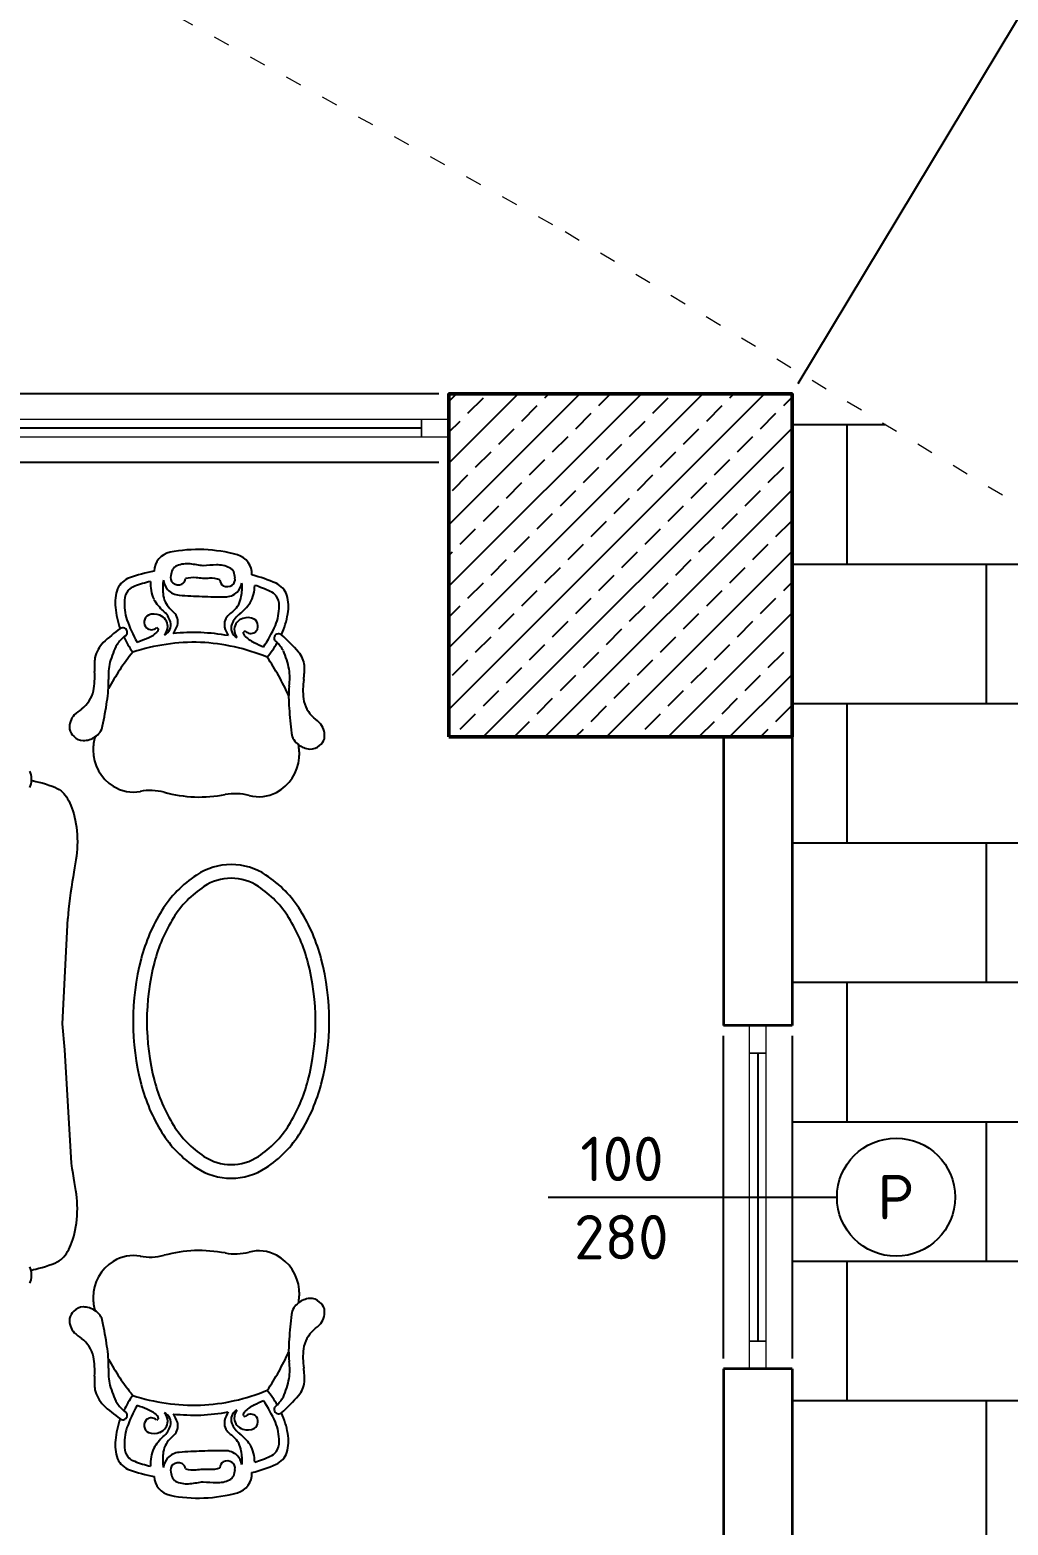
# Model space of a CAD drawing. Header units: millimetres. Extents: x 1443065 to 1517367, y 3763150 to 3779068.
# Drawn here: x 1478571.9 to 1478857, y 3770085.8 to 3770521.6 of the extents above; entities that cross this region are included whole.
import ezdxf
from ezdxf.enums import TextEntityAlignment as Align

# ---------------------------------------------------------------- set-up
doc = ezdxf.new("R2010")
doc.units = ezdxf.units.MM
doc.linetypes.add('ACAD_ISO03W100', pattern=[30, 12, -18])
for name, color, linetype in [('1 tefriş 2', 8, 'Continuous'), ('1 tefriş ince', 243, 'Continuous'), ('m-DOG_gor', 8, 'Continuous'), ('m-TAR_duvar', 8, 'Continuous'), ('m-TAR_yesil', 54, 'Continuous'), ('m-TFR_vitrifiye', 1, 'Continuous'), ('m-YAZ_poz', 7, 'Continuous')]:
    doc.layers.add(name, color=color, linetype=linetype)
for name, color, linetype, lineweight in [('DUVAR', 2, 'Continuous', 35), ('MERDIVEN', 4, 'Continuous', 20), ('TASIYICI', 170, 'Continuous', 50)]:
    doc.layers.add(name, color=color, linetype=linetype, lineweight=lineweight)
doc.styles.add('mono', font='isocpeur.ttf')
doc.styles.get("Standard").update_dxf_attribs({"font": 'arial.ttf'})

# ---------------------------------------------------------------- blocks, each defined once
blk = doc.blocks.new('m-penpoz')
blk.add_line((0, -1.6252), (0, 0))
blk.add_circle((0, 0.332), 0.332)
blk.add_attdef('POZNO', text='', height=0.18).set_placement((0, 0.332), align=Align.MIDDLE)
blk.add_attdef('HEIGHT', text='', height=0.18, rotation=90).set_placement((0.0692, -1.6252), align=Align.TOP_LEFT)
blk.add_attdef('WIDTH', text='', height=0.18, rotation=90).set_placement((0, -1.6252), align=Align.BOTTOM_LEFT)
blk = doc.blocks.new('ERGEG')
blk.add_line((16.31, 0), (-16.31, 0))
for centre, radius, start, end in [((0.37, 15.89), 28.26, 90.7465, 121.0099), ((0.37, 15.89), 28.26, 90.7465, 121.0099), ((0.52, 13.71), 32.77, 90.9044, 114.6386), ((-0.52, 13.71), 32.77, 65.3614, 89.0956), ((-0.37, 15.89), 28.26, 58.9901, 89.2535), ((-0.37, 15.89), 28.26, 58.9901, 89.2535), ((-11.08, 37.64), 6.21, 109.4118, 212.2815), ((11.08, 37.64), 6.21, 327.7185, 70.5882), ((9.37, 14.74), 30.87, 143.3506, 191.6561), ((18.66, 14.89), 37.01, 152.8623, 189.9408), ((18.66, 14.89), 37.01, 152.8623, 189.9408), ((-9.79, 38.64), 7.84, 213.404, 224.3261), ((-14.95, 32.38), 0.902, 317.8693, 119.4738), ((-14.95, 32.38), 0.902, 317.8693, 119.4738), ((-4.62, 40.06), 12.74, 220.6316, 237.3333), ((-4.62, 40.06), 12.74, 220.6316, 237.3333), ((4.62, 40.06), 12.74, 302.6667, 319.3684), ((4.62, 40.06), 12.74, 302.6667, 319.3684), ((14.95, 32.38), 0.902, 60.5262, 222.1307), ((14.95, 32.38), 0.902, 60.5262, 222.1307), ((-18.66, 14.89), 37.01, 350.0592, 27.1377), ((-18.66, 14.89), 37.01, 350.0592, 27.1377), ((9.79, 38.64), 7.84, 315.6739, 326.596), ((-9.37, 14.74), 30.87, 348.3439, 36.6494), ((31.96, 6.8), 50.39, 152.3519, 174.618), ((31.96, 6.8), 50.39, 152.3519, 174.618), ((-5.35, 49.82), 21.39, 253.2937, 290.8184), ((-5.35, 49.82), 21.39, 253.2937, 290.8184), ((5.35, 49.82), 21.39, 249.1816, 286.7063), ((5.35, 49.82), 21.39, 249.1816, 286.7063), ((-31.96, 6.8), 50.39, 5.382, 27.6481), ((-31.96, 6.8), 50.39, 5.382, 27.6481), ((-19.33, 9.17), 1.67, 203.7938, 303.1502), ((31.96, 6.8), 50.39, 178.8951, 183.9437), ((-19.33, 9.17), 1.67, 303.1502, 336.2062), ((-19.33, 9.17), 1.67, 303.1502, 336.2062), ((19.33, 9.17), 1.67, 203.7938, 236.8498), ((19.33, 9.17), 1.67, 203.7938, 236.8498), ((-31.96, 6.8), 50.39, 356.0563, 1.1049), ((19.33, 9.17), 1.67, 236.8498, 336.2062), ((-13.08, 4.2), 5.3, 189.3833, 232.4935), ((13.08, 4.2), 5.3, 307.5065, 350.6167)]:
    blk.add_arc(centre, radius, start, end)
blk = doc.blocks.new('*U113')
at = {"layer": '1 tefriş ince'}
blk.add_blockref('ERGEG', (0, -23.24), dxfattribs=at)
blk = doc.blocks.new('*U114')
at = {"layer": '1 tefriş 2', "color": 0, "linetype": 'ByBlock', "lineweight": -2, "transparency": 16777216}
blk.add_blockref('*U113', (1505422.87, 3763452.01), dxfattribs=at)
for p, rotation in [((1505369.82, 3763398.58), 90.00000000000001), ((1505476.3, 3763398.96), 270), ((1505423.25, 3763345.53), 180)]:
    blk.add_blockref('*U113', p, dxfattribs=dict(at, rotation=rotation))

msp = doc.modelspace()

# ---------------------------------------------------------------- hatches: boundary and pattern name
at = {"layer": 'm-TAR_duvar'}
h = msp.add_hatch(dxfattribs=at)
h.set_pattern_fill('ANSI33', color=256, scale=2)
h.set_pattern_definition([(45, (-27511.644, -87954.948), (-8.98025612, 8.98025612), []), (45, (-27502.664, -87954.948), (-8.98025612, 8.98025612), [6.35, -3.175])])
h.paths.add_polyline_path([(1478694.05, 3770315.52), (1478794.05, 3770315.52), (1478794.05, 3770415.52), (1478694.05, 3770415.52)])
at = {"layer": 'm-TAR_yesil'}
h = msp.add_hatch(dxfattribs=at)
h.set_pattern_fill('AR-B816', color=256, scale=0.2, angle=180)
h.set_pattern_definition([(180, (-27511.64, -51582.264), (-5e-15, -40.64), []), (270, (-27511.64, -51582.264), (40.64, -40.64), [40.64, -40.64])])
edge = h.paths.add_edge_path()
edge.add_line((1478793.88, 3770415.23), (1478793.88, 3769450.09))
edge.add_line((1478793.88, 3769450.09), (1478793.88, 3769447.57))
edge.add_line((1478793.88, 3769447.57), (1480413.88, 3769447.57))
edge.add_line((1480413.88, 3769447.57), (1479252.96, 3770146.6))
edge.add_line((1479252.96, 3770146.6), (1478797.36, 3770421.02))
edge.add_line((1478797.36, 3770421.02), (1478793.88, 3770415.53))

# ---------------------------------------------------------------- linework, layer by layer
at = {"layer": '1 tefriş 2'}
for p, q in [((1478572.32, 3770302.9), (1478572.5, 3770302.85)), ((1478572.5, 3770302.85), (1478572.96, 3770302.74)), ((1478572.96, 3770302.74), (1478573.65, 3770302.57)), ((1478573.65, 3770302.57), (1478574.49, 3770302.36)), ((1478574.49, 3770302.36), (1478575.45, 3770302.1)), ((1478575.45, 3770302.1), (1478576.45, 3770301.81)), ((1478576.45, 3770301.81), (1478577.44, 3770301.5)), ((1478577.44, 3770301.5), (1478578.35, 3770301.18)), ((1478578.35, 3770301.18), (1478579.16, 3770300.86)), ((1478579.16, 3770300.86), (1478579.85, 3770300.53)), ((1478579.85, 3770300.53), (1478580.44, 3770300.19)), ((1478580.44, 3770300.19), (1478580.96, 3770299.83)), ((1478580.96, 3770299.83), (1478581.4, 3770299.44)), ((1478581.4, 3770299.44), (1478581.8, 3770299.02)), ((1478581.8, 3770299.02), (1478582.17, 3770298.56)), ((1478582.17, 3770298.56), (1478582.52, 3770298.06)), ((1478582.52, 3770298.06), (1478582.86, 3770297.5)), ((1478582.86, 3770297.5), (1478583.2, 3770296.89)), ((1478583.2, 3770296.89), (1478583.52, 3770296.23)), ((1478583.52, 3770296.23), (1478583.84, 3770295.52)), ((1478583.84, 3770295.52), (1478584.14, 3770294.76)), ((1478584.14, 3770294.76), (1478584.42, 3770293.95)), ((1478584.42, 3770293.95), (1478584.68, 3770293.09)), ((1478584.68, 3770293.09), (1478584.92, 3770292.18)), ((1478584.92, 3770292.18), (1478585.12, 3770291.22)), ((1478585.12, 3770291.22), (1478585.3, 3770290.22)), ((1478585.3, 3770290.22), (1478585.45, 3770289.19)), ((1478585.45, 3770289.19), (1478585.56, 3770288.14)), ((1478585.56, 3770288.14), (1478585.64, 3770287.07)), ((1478585.64, 3770287.07), (1478585.69, 3770286)), ((1478585.63, 3770282.84), (1478585.54, 3770281.81)), ((1478585.69, 3770283.88), (1478585.63, 3770282.84)), ((1478585.69, 3770286), (1478585.71, 3770284.93)), ((1478585.71, 3770284.93), (1478585.69, 3770283.88)), ((1478585.09, 3770278.56), (1478584.9, 3770277.37)), ((1478585.27, 3770279.68), (1478585.09, 3770278.56)), ((1478585.42, 3770280.76), (1478585.27, 3770279.68)), ((1478585.54, 3770281.81), (1478585.42, 3770280.76)), ((1478584.45, 3770274.73), (1478584.2, 3770273.26)), ((1478584.68, 3770276.1), (1478584.45, 3770274.73)), ((1478584.9, 3770277.37), (1478584.68, 3770276.1)), ((1478583.71, 3770270.11), (1478583.49, 3770268.49)), ((1478583.96, 3770271.71), (1478583.71, 3770270.11)), ((1478584.2, 3770273.26), (1478583.96, 3770271.71)), ((1478583.12, 3770265.38), (1478583, 3770263.94)), ((1478583.29, 3770266.91), (1478583.12, 3770265.38)), ((1478583.49, 3770268.49), (1478583.29, 3770266.91)), ((1478581.43, 3770231.9), (1478582.94, 3770262.64)), ((1478583, 3770263.94), (1478582.94, 3770262.64)), ((1478582.04, 3770224.34), (1478581.43, 3770231.9)), ((1478583.96, 3770191.3), (1478582.04, 3770224.34)), ((1478584.2, 3770189.74), (1478583.96, 3770191.3)), ((1478584.45, 3770188.27), (1478584.2, 3770189.74)), ((1478584.68, 3770186.9), (1478584.45, 3770188.27)), ((1478584.9, 3770185.63), (1478584.68, 3770186.9)), ((1478585.09, 3770184.44), (1478584.9, 3770185.63)), ((1478585.27, 3770183.32), (1478585.09, 3770184.44)), ((1478585.42, 3770182.24), (1478585.27, 3770183.32)), ((1478585.54, 3770181.2), (1478585.42, 3770182.24)), ((1478585.63, 3770180.16), (1478585.54, 3770181.2)), ((1478585.69, 3770179.13), (1478585.63, 3770180.16)), ((1478585.71, 3770178.07), (1478585.69, 3770179.13)), ((1478585.3, 3770172.78), (1478585.45, 3770173.81)), ((1478585.45, 3770173.81), (1478585.56, 3770174.86)), ((1478585.56, 3770174.86), (1478585.64, 3770175.93)), ((1478585.64, 3770175.93), (1478585.69, 3770177)), ((1478585.69, 3770177), (1478585.71, 3770178.07)), ((1478584.42, 3770169.05), (1478584.68, 3770169.91)), ((1478584.68, 3770169.91), (1478584.92, 3770170.82)), ((1478584.92, 3770170.82), (1478585.12, 3770171.78)), ((1478585.12, 3770171.78), (1478585.3, 3770172.78)), ((1478582.52, 3770164.95), (1478582.86, 3770165.5)), ((1478582.86, 3770165.5), (1478583.2, 3770166.11)), ((1478583.2, 3770166.11), (1478583.52, 3770166.77)), ((1478583.52, 3770166.77), (1478583.84, 3770167.48)), ((1478583.84, 3770167.48), (1478584.14, 3770168.24)), ((1478584.14, 3770168.24), (1478584.42, 3770169.05)), ((1478573.61, 3770160.42), (1478574.48, 3770160.64)), ((1478574.48, 3770160.64), (1478575.44, 3770160.9)), ((1478575.44, 3770160.9), (1478576.44, 3770161.19)), ((1478576.44, 3770161.19), (1478577.43, 3770161.5)), ((1478577.43, 3770161.5), (1478578.35, 3770161.82)), ((1478578.35, 3770161.82), (1478579.16, 3770162.14)), ((1478579.16, 3770162.14), (1478579.85, 3770162.47)), ((1478579.85, 3770162.47), (1478580.44, 3770162.81)), ((1478580.44, 3770162.81), (1478580.96, 3770163.17)), ((1478580.96, 3770163.17), (1478581.4, 3770163.56)), ((1478581.4, 3770163.56), (1478581.8, 3770163.98)), ((1478581.8, 3770163.98), (1478582.17, 3770164.44)), ((1478582.17, 3770164.44), (1478582.52, 3770164.95)), ((1478572.19, 3770160.08), (1478572.41, 3770160.13)), ((1478572.41, 3770160.13), (1478572.91, 3770160.25)), ((1478572.91, 3770160.25), (1478573.61, 3770160.42))]:
    msp.add_line(p, q, dxfattribs=at)
for centre, radius, start, end in [((1478620.99, 3770327.6), 42.55, 87.8325, 101.191), ((1478621.01, 3770327.6), 42.55, 74.4914, 87.8499), ((1478613.86, 3770363.66), 5.79, 101.191, 178.3744), ((1478617.78, 3770357.44), 8.55, 84.271, 110.8398), ((1478610.82, 3770300.02), 66.38, 79.9351, 83.2418), ((1478629.07, 3770299.34), 66.38, 92.4406, 95.7473), ((1478626.45, 3770357.11), 8.55, 64.8426, 91.4114), ((1478630.83, 3770363.02), 5.79, 357.308, 74.4914), ((1478603.01, 3770356.22), 6.09, 110.2996, 155.8005), ((1478616.91, 3770315.8), 48.82, 100.4265, 109.1398), ((1478625.59, 3770358.93), 14.97, 171.0838, 186.2957), ((1478616.37, 3770362.05), 5.63, 188.1834, 219.5541), ((1478614.93, 3770361.99), 2.07, 163.8364, 229.792), ((1478619.38, 3770361.61), 6.51, 155.5275, 171.5013), ((1478615.54, 3770363.21), 2.35, 109.8287, 152.419), ((1478615.09, 3770361.93), 2.2, 300.002, 353.4993), ((1478619.34, 3770354.61), 7.36, 82.2508, 106.308), ((1478609.01, 3770239.08), 123.35, 83.8231, 84.7324), ((1478626.29, 3770238.43), 123.35, 90.95, 91.8593), ((1478624.68, 3770354.41), 7.36, 69.3744, 93.4316), ((1478629.47, 3770361.38), 2.2, 182.1831, 235.6804), ((1478629.13, 3770362.7), 2.35, 23.2634, 65.8537), ((1478629.64, 3770361.44), 2.07, 305.8904, 11.846), ((1478625.18, 3770361.39), 6.51, 4.1811, 20.1549), ((1478624.19, 3770315.53), 48.82, 66.5426, 75.2559), ((1478608.66, 3770354.65), 11.92, 160.0647, 186.6857), ((1478604.41, 3770355.22), 4.92, 141.3963, 178.1589), ((1478603.88, 3770354.98), 4.68, 108.0552, 134.998), ((1478614.57, 3770327.9), 33.79, 102.8485, 111.0547), ((1478617.33, 3770360.04), 10.3, 175.499, 205.3064), ((1478617.39, 3770357.69), 6.69, 183.404, 224.9595), ((1478615.79, 3770361.98), 5.14, 222.9747, 265.8535), ((1478615.27, 3770362.73), 2.86, 234.1296, 288.8333), ((1478625.07, 3770473.24), 116.79, 265.2636, 268.5389), ((1478629.36, 3770362.2), 2.86, 246.8491, 301.5528), ((1478628.78, 3770361.49), 5.14, 269.8289, 312.7077), ((1478628.21, 3770361.61), 5.63, 316.1283, 347.499), ((1478618.78, 3770359.19), 14.97, 349.3867, 4.5986), ((1478627.11, 3770359.67), 10.3, 330.376, 0.1834), ((1478627.44, 3770327.42), 33.79, 64.6277, 72.8339), ((1478640.13, 3770353.62), 4.68, 40.6844, 67.6272), ((1478641.09, 3770354.78), 6.09, 19.8819, 65.3828), ((1478635.34, 3770353.64), 11.92, 348.9967, 15.6177), ((1478620.3, 3770355.21), 23.56, 184.7479, 200.1653), ((1478613.99, 3770354.15), 14.54, 175.1293, 198.1063), ((1478621.4, 3770363.69), 15.63, 211.0445, 227.1311), ((1478564.61, 3770302.16), 69.93, 45.2688, 46.5935), ((1478627.91, 3770473.13), 116.79, 267.1435, 270.4188), ((1478626.86, 3770357.33), 6.69, 310.7229, 352.2784), ((1478623.32, 3770363.62), 15.63, 308.5513, 324.6379), ((1478629.99, 3770353.54), 14.54, 337.5761, 0.5531), ((1478639.62, 3770353.9), 4.92, 357.5235, 34.2861), ((1478645.01, 3770366.15), 47.79, 200.2204, 208.7302), ((1478607.53, 3770348.96), 2.34, 117.9741, 225.451), ((1478608.04, 3770346.78), 4.55, 67.628, 110.7326), ((1478608.55, 3770347.71), 3.5, 359.7167, 69.5715), ((1478606.32, 3770347), 6.87, 17.419, 49.6681), ((1478609.87, 3770348.2), 3.13, 293.01, 15.8515), ((1478611.2, 3770349.05), 3.83, 344.5676, 46.7405), ((1478632.39, 3770348.25), 3.83, 128.9419, 191.1148), ((1478675.32, 3770297.99), 69.93, 129.0889, 130.4136), ((1478633.65, 3770347.31), 3.13, 159.8309, 242.6724), ((1478637.1, 3770345.84), 6.87, 126.0143, 158.2634), ((1478634.93, 3770346.72), 3.5, 106.1109, 175.9657), ((1478635.37, 3770345.75), 4.55, 64.9498, 108.0544), ((1478636.04, 3770347.89), 2.34, 310.2314, 57.7083), ((1478623.78, 3770355.08), 23.56, 335.5171, 350.9345), ((1478626.89, 3770307.31), 49.06, 125.8154, 133.2798), ((1478606.19, 3770336.42), 10.79, 128.3287, 145.7018), ((1478598.96, 3770346.06), 1.29, 294.574, 126.8191), ((1478632.12, 3770361.16), 36.79, 206.6487, 214.6765), ((1478584.99, 3770395.63), 55.5, 289.0527, 292.2494), ((1478607.3, 3770349.03), 2.24, 230.6607, 313.0256), ((1478603.03, 3770352.48), 8.73, 289.8847, 312.0917), ((1478608.65, 3770346.62), 0.788, 30.0929, 76.3529), ((1478607.13, 3770347.6), 2.38, 317.626, 336.6785), ((1478608.83, 3770346.86), 0.519, 336.6785, 17.2642), ((1478607.78, 3770348.04), 4.29, 320.685, 355.4018), ((1478606.58, 3770350.82), 8.76, 323.8655, 341.4292), ((1478619.9, 3770284.66), 61.31, 88.3258, 95.8456), ((1478618.86, 3770284.7), 61.31, 79.8368, 87.3566), ((1478637.12, 3770349.67), 8.76, 194.2532, 211.8169), ((1478635.72, 3770346.99), 4.29, 180.2806, 214.9974), ((1478634.58, 3770345.89), 0.519, 158.4182, 199.0039), ((1478636.34, 3770346.5), 2.38, 199.0039, 218.0564), ((1478634.75, 3770345.64), 0.788, 99.3295, 145.5895), ((1478640.79, 3770351.05), 8.73, 223.5907, 245.7977), ((1478636.27, 3770347.93), 2.24, 222.6568, 305.0217), ((1478599.96, 3770367.85), 47.79, 326.9522, 335.462), ((1478644.36, 3770344.34), 1.29, 48.8633, 241.1084), ((1478604.3, 3770300.17), 60.93, 41.1229, 47.8205), ((1478600.4, 3770336.26), 9.83, 136.5049, 166.2107), ((1478654.58, 3770297.58), 67.82, 141.0259, 151.8038), ((1478623.63, 3770329.02), 29.6, 152.9157, 163.8066), ((1478619.92, 3770285.1), 58.01, 88.3534, 108.1348), ((1478618.88, 3770285.14), 58.01, 67.5476, 87.329), ((1478662.03, 3770392.73), 55.5, 243.433, 246.6297), ((1478612.44, 3770361.91), 36.79, 321.0059, 329.0337), ((1478636.43, 3770335.28), 10.79, 29.9806, 47.3537), ((1478618.48, 3770329.21), 29.6, 11.8758, 22.7667), ((1478644.77, 3770335.57), 7.16, 5.8485, 40.6919), ((1478610.95, 3770336.07), 20.27, 172.8312, 184.2107), ((1478613.28, 3770333.31), 18.5, 167.6332, 183.1299), ((1478585.25, 3770300.19), 67.82, 23.8786, 34.6565), ((1478629.13, 3770332.71), 18.5, 352.5525, 8.0492), ((1478631.66, 3770335.29), 20.27, 351.4717, 2.8512), ((1478568.82, 3770333.08), 21.97, 349.1811, 3.9163), ((1478560.44, 3770331.49), 34.37, 350.5977, 1.3455), ((1478673.44, 3770329.14), 21.97, 171.7661, 186.5013), ((1478581.29, 3770331.1), 9.36, 307.3014, 346.7749), ((1478681.68, 3770326.92), 34.37, 174.3369, 185.0847), ((1478660.86, 3770328.1), 9.36, 188.9075, 228.381), ((1478588.66, 3770318.36), 5.26, 136.9092, 186.1163), ((1478596.52, 3770309.41), 17.16, 123.8664, 133.017), ((1478422.63, 3770352.67), 173.8, 348.7399, 351.1335), ((1478820.69, 3770337.66), 173.8, 184.5489, 186.9425), ((1478587.28, 3770318.69), 3.96, 193.0869, 228.9253), ((1478588.64, 3770319.48), 4.51, 298.8437, 350.4261), ((1478644.04, 3770307.62), 17.16, 42.6654, 51.816), ((1478652.55, 3770315.95), 5.26, 349.5661, 38.7732), ((1478587.58, 3770318.42), 3.97, 223.0273, 268.1945), ((1478587.37, 3770320.48), 6.03, 270.8801, 305.3786), ((1478603.7, 3770311.79), 13.38, 163.6416, 180.5422), ((1478652.66, 3770317.07), 4.51, 185.2563, 236.8387), ((1478654, 3770317.97), 6.03, 230.3038, 264.8023), ((1478637.06, 3770310.54), 13.38, 355.1402, 12.0408), ((1478653.95, 3770316.18), 3.96, 306.7571, 342.5955), ((1478602.87, 3770311.79), 12.56, 180.5422, 237.8816), ((1478637.89, 3770310.47), 12.56, 297.8008, 355.1402), ((1478653.63, 3770315.93), 3.97, 267.4879, 312.6551), ((1478567.83, 3770303.72), 4.45, 10.6671, 24.453), ((1478564.91, 3770303.17), 7.42, 349.3329, 10.6671), ((1478567.83, 3770302.63), 4.45, 335.547, 349.3329), ((1478602.08, 3770310.52), 11.06, 237.8816, 280.4005), ((1478606.96, 3770283.9), 16.01, 75.2819, 100.4005), ((1478622, 3770341.15), 43.18, 255.2819, 267.1887), ((1478621.02, 3770341.18), 43.18, 268.4937, 280.4005), ((1478631.7, 3770282.97), 16.01, 75.2819, 100.4005), ((1478638.58, 3770309.15), 11.06, 255.2819, 297.8008), ((1478639.22, 3770246.87), 34.05, 123.5341, 147.9946), ((1478630.56, 3770259.95), 18.36, 90, 123.5341), ((1478630.56, 3770259.95), 14.36, 90, 123.5341), ((1478630.56, 3770259.95), 18.36, 56.4659, 90), ((1478630.56, 3770259.95), 14.36, 56.4659, 90), ((1478621.89, 3770246.87), 34.05, 32.0054, 56.4659), ((1478639.22, 3770246.87), 30.05, 123.5341, 147.9946), ((1478621.89, 3770246.87), 30.05, 32.0054, 56.4659), ((1478653.02, 3770238.24), 50.32, 147.9946, 165.4857), ((1478653.02, 3770238.24), 46.32, 147.9946, 165.4857), ((1478608.09, 3770238.24), 46.32, 14.5143, 32.0054), ((1478608.09, 3770238.24), 50.32, 14.5143, 32.0054), ((1478674.88, 3770232.59), 72.9, 165.4857, 194.5143), ((1478674.88, 3770232.59), 68.9, 165.4857, 194.5143), ((1478586.23, 3770232.59), 68.9, 345.4857, 14.5143), ((1478586.23, 3770232.59), 72.9, 345.4857, 14.5143), ((1478653.02, 3770226.93), 50.32, 194.5143, 212.0054), ((1478653.02, 3770226.93), 46.32, 194.5143, 212.0054), ((1478608.09, 3770226.93), 46.32, 327.9946, 345.4857), ((1478608.09, 3770226.93), 50.32, 327.9946, 345.4857), ((1478639.22, 3770218.3), 34.05, 212.0054, 236.4659), ((1478639.22, 3770218.3), 30.05, 212.0054, 236.4659), ((1478621.89, 3770218.3), 30.05, 303.5341, 327.9946), ((1478621.89, 3770218.3), 34.05, 303.5341, 327.9946), ((1478630.56, 3770205.23), 14.36, 236.4659, 303.5341), ((1478630.56, 3770205.23), 18.36, 236.4659, 303.5341), ((1478622, 3770122.66), 43.18, 92.8113, 104.7181), ((1478621.02, 3770122.62), 43.18, 79.5995, 91.5063), ((1478631.7, 3770180.84), 16.01, 259.5995, 284.7181), ((1478638.58, 3770154.66), 11.06, 62.1992, 104.7181), ((1478567.83, 3770159.2), 4.45, 10.6671, 24.453), ((1478602.87, 3770152.02), 12.56, 122.1184, 179.4578), ((1478602.08, 3770153.28), 11.06, 79.5995, 122.1184), ((1478606.96, 3770179.91), 16.01, 259.5995, 284.7181), ((1478637.89, 3770153.34), 12.56, 4.8598, 62.1992), ((1478567.83, 3770158.1), 4.45, 335.547, 349.3329), ((1478564.91, 3770158.65), 7.42, 349.3329, 10.6671), ((1478603.7, 3770152.01), 13.38, 179.4578, 196.3584), ((1478637.06, 3770153.27), 13.38, 347.9592, 4.8598), ((1478587.28, 3770145.11), 3.96, 131.0747, 166.9131), ((1478587.58, 3770145.39), 3.97, 91.8055, 136.9727), ((1478587.37, 3770143.33), 6.03, 54.6214, 89.1199), ((1478588.64, 3770144.33), 4.51, 9.5739, 61.1563), ((1478652.66, 3770146.74), 4.51, 123.1613, 174.7437), ((1478654, 3770145.84), 6.03, 95.1977, 129.6962), ((1478653.63, 3770147.88), 3.97, 47.3449, 92.5121), ((1478653.95, 3770147.63), 3.96, 17.4045, 53.2429), ((1478652.55, 3770147.86), 5.26, 321.2268, 10.4339), ((1478588.66, 3770145.45), 5.26, 173.8837, 223.0908), ((1478422.63, 3770111.14), 173.8, 8.8665, 11.2601), ((1478820.69, 3770126.15), 173.8, 173.0575, 175.4511), ((1478644.04, 3770156.19), 17.16, 308.184, 317.3346), ((1478596.52, 3770154.4), 17.16, 226.983, 236.1336), ((1478581.29, 3770132.71), 9.36, 13.2251, 52.6986), ((1478681.68, 3770136.88), 34.37, 174.9153, 185.6631), ((1478660.86, 3770135.71), 9.36, 131.619, 171.0925), ((1478568.82, 3770130.72), 21.97, 356.0837, 10.8189), ((1478560.44, 3770132.31), 34.37, 358.6545, 9.4023), ((1478585.25, 3770163.62), 67.82, 325.3435, 336.1214), ((1478673.44, 3770134.67), 21.97, 173.4987, 188.2339), ((1478613.28, 3770130.5), 18.5, 176.8701, 192.3668), ((1478654.58, 3770166.23), 67.82, 208.1962, 218.9741), ((1478629.13, 3770131.09), 18.5, 351.9508, 7.4475), ((1478631.66, 3770128.52), 20.27, 357.1488, 8.5283), ((1478610.95, 3770127.74), 20.27, 175.7893, 187.1688), ((1478623.63, 3770134.79), 29.6, 196.1934, 207.0843), ((1478618.48, 3770134.59), 29.6, 337.2333, 348.1242), ((1478644.77, 3770128.24), 7.16, 319.3081, 354.1515), ((1478600.4, 3770127.55), 9.83, 193.7893, 223.4951), ((1478632.12, 3770102.64), 36.79, 145.3235, 153.3513), ((1478619.92, 3770178.71), 58.01, 251.8652, 271.6466), ((1478618.88, 3770178.67), 58.01, 272.671, 292.4524), ((1478662.03, 3770071.08), 55.5, 113.3703, 116.567), ((1478599.96, 3770095.96), 47.79, 24.538, 33.0478), ((1478612.44, 3770101.9), 36.79, 30.9663, 38.9941), ((1478636.43, 3770128.53), 10.79, 312.6463, 330.0194), ((1478604.3, 3770163.64), 60.93, 312.1795, 318.8771), ((1478626.89, 3770156.5), 49.06, 226.7202, 234.1846), ((1478606.19, 3770127.39), 10.79, 214.2982, 231.6713), ((1478598.96, 3770117.75), 1.29, 233.1809, 65.426), ((1478645.01, 3770097.66), 47.79, 151.2698, 159.7796), ((1478584.99, 3770068.17), 55.5, 67.7506, 70.9473), ((1478603.03, 3770111.33), 8.73, 47.9083, 70.1153), ((1478607.13, 3770116.21), 2.38, 23.3215, 42.374), ((1478608.83, 3770116.94), 0.519, 342.7358, 23.3215), ((1478609.87, 3770115.6), 3.13, 344.1485, 66.99), ((1478607.78, 3770115.77), 4.29, 4.5982, 39.315), ((1478619.9, 3770179.14), 61.31, 264.1544, 271.6742), ((1478606.58, 3770112.99), 8.76, 18.5708, 36.1345), ((1478618.86, 3770179.11), 61.31, 272.6434, 280.1632), ((1478637.12, 3770114.14), 8.76, 148.1831, 165.7468), ((1478633.65, 3770116.5), 3.13, 117.3276, 200.1691), ((1478635.72, 3770116.82), 4.29, 145.0026, 179.7194), ((1478634.58, 3770117.91), 0.519, 160.9961, 201.5818), ((1478636.34, 3770117.31), 2.38, 141.9436, 160.9961), ((1478634.75, 3770118.17), 0.788, 214.4105, 260.6705), ((1478640.79, 3770112.75), 8.73, 114.2023, 136.4093), ((1478636.27, 3770115.87), 2.24, 54.9783, 137.3432), ((1478636.04, 3770115.92), 2.34, 302.2917, 49.7686), ((1478644.36, 3770119.46), 1.29, 118.8916, 311.1367), ((1478623.78, 3770108.73), 23.56, 9.0655, 24.4829), ((1478620.3, 3770108.59), 23.56, 159.8347, 175.2521), ((1478613.99, 3770109.66), 14.54, 161.8937, 184.8707), ((1478607.53, 3770114.84), 2.34, 134.549, 242.0259), ((1478607.3, 3770114.78), 2.24, 46.9744, 129.3393), ((1478608.04, 3770117.03), 4.55, 249.2674, 292.372), ((1478608.65, 3770117.18), 0.788, 283.6471, 329.9071), ((1478608.55, 3770116.09), 3.5, 290.4285, 0.2833), ((1478606.32, 3770116.81), 6.87, 310.3319, 342.581), ((1478611.2, 3770114.76), 3.83, 313.2595, 15.4324), ((1478632.39, 3770115.56), 3.83, 168.8852, 231.0581), ((1478637.1, 3770117.97), 6.87, 201.7366, 233.9857), ((1478634.93, 3770117.09), 3.5, 184.0343, 253.8891), ((1478635.37, 3770118.06), 4.55, 251.9456, 295.0502), ((1478629.99, 3770110.26), 14.54, 359.4469, 22.4239), ((1478608.66, 3770109.16), 11.92, 173.3143, 199.9353), ((1478604.41, 3770108.58), 4.92, 181.8411, 218.6037), ((1478621.4, 3770100.12), 15.63, 132.8689, 148.9555), ((1478617.39, 3770106.12), 6.69, 135.0405, 176.596), ((1478564.61, 3770161.65), 69.93, 313.4065, 314.7312), ((1478675.32, 3770165.82), 69.93, 229.5864, 230.9111), ((1478626.86, 3770106.47), 6.69, 7.7216, 49.2771), ((1478623.32, 3770100.19), 15.63, 35.3621, 51.4487), ((1478627.11, 3770104.14), 10.3, 359.8166, 29.624), ((1478639.62, 3770109.91), 4.92, 325.7139, 2.4765), ((1478635.34, 3770110.16), 11.92, 344.3823, 11.0033), ((1478603.01, 3770107.59), 6.09, 204.1995, 249.7004), ((1478603.88, 3770108.82), 4.68, 225.002, 251.9448), ((1478614.57, 3770135.9), 33.79, 248.9453, 257.1515), ((1478617.33, 3770103.77), 10.3, 154.6936, 184.501), ((1478625.59, 3770104.87), 14.97, 173.7043, 188.9162), ((1478616.37, 3770101.75), 5.63, 140.4459, 171.8166), ((1478615.79, 3770101.83), 5.14, 94.1465, 137.0253), ((1478625.07, 3769990.57), 116.79, 91.4611, 94.7364), ((1478627.91, 3769990.67), 116.79, 89.5812, 92.8565), ((1478629.47, 3770102.42), 2.2, 124.3196, 177.8169), ((1478629.36, 3770101.61), 2.86, 58.4472, 113.1509), ((1478628.78, 3770102.32), 5.14, 47.2923, 90.1711), ((1478629.64, 3770102.37), 2.07, 348.154, 54.1096), ((1478628.21, 3770102.2), 5.63, 12.501, 43.8717), ((1478618.78, 3770104.62), 14.97, 355.4014, 10.6133), ((1478627.44, 3770136.39), 33.79, 287.1661, 295.3723), ((1478640.13, 3770110.19), 4.68, 292.3728, 319.3156), ((1478641.09, 3770109.03), 6.09, 294.6172, 340.1181), ((1478616.91, 3770148), 48.82, 250.8602, 259.5735), ((1478613.86, 3770100.15), 5.79, 181.6256, 258.809), ((1478614.93, 3770101.81), 2.07, 130.208, 196.1636), ((1478619.38, 3770102.2), 6.51, 188.4987, 204.4725), ((1478615.27, 3770101.07), 2.86, 71.1667, 125.8704), ((1478615.09, 3770101.88), 2.2, 6.5007, 59.998), ((1478619.34, 3770109.2), 7.36, 253.692, 277.7492), ((1478609.01, 3770224.73), 123.35, 275.2676, 276.1769), ((1478626.29, 3770225.38), 123.35, 268.1407, 269.05), ((1478624.68, 3770109.4), 7.36, 266.5684, 290.6256), ((1478629.13, 3770101.11), 2.35, 294.1463, 336.7366), ((1478625.18, 3770102.42), 6.51, 339.8451, 355.8189), ((1478630.83, 3770100.79), 5.79, 285.5086, 2.692), ((1478624.19, 3770148.28), 48.82, 284.7441, 293.4574), ((1478615.54, 3770100.59), 2.35, 207.581, 250.1713), ((1478617.78, 3770106.37), 8.55, 249.1602, 275.729), ((1478610.82, 3770163.78), 66.38, 276.7582, 280.0649), ((1478629.07, 3770164.47), 66.38, 264.2527, 267.5594), ((1478626.45, 3770106.7), 8.55, 268.5886, 295.1574), ((1478620.99, 3770136.21), 42.55, 258.809, 272.1675), ((1478621.01, 3770136.21), 42.55, 272.1501, 285.5086)]:
    msp.add_arc(centre, radius, start, end, dxfattribs=at)
at = {"layer": 'DUVAR'}
for p, q in [((1478774.05, 3770315.52), (1478774.05, 3770231.36)), ((1478794.05, 3770315.52), (1478794.05, 3770231.36)), ((1478794.05, 3770231.36), (1478774.05, 3770231.36)), ((1478794.05, 3770131.36), (1478774.05, 3770131.36)), ((1478774.05, 3770131.36), (1478774.05, 3770031.36)), ((1478794.05, 3770131.36), (1478794.05, 3770031.36))]:
    msp.add_line(p, q, dxfattribs=at)
at = {"layer": 'm-DOG_gor', "linetype": 'Continuous'}
for p, q in [((1478691.05, 3770415.52), (1477897.05, 3770415.52)), ((1478686.05, 3770405.52), (1477902.05, 3770405.52)), ((1478691.05, 3770395.52), (1477897.05, 3770395.52)), ((1478774.05, 3770134.36), (1478774.05, 3770228.36)), ((1478794.05, 3770228.36), (1478794.05, 3770134.36)), ((1478784.05, 3770223.36), (1478784.05, 3770139.36))]:
    msp.add_line(p, q, dxfattribs=at)
at = {"layer": 'm-TFR_vitrifiye'}
msp.add_line((1478795.85, 3770418.52), (1479302.99, 3771260.5), dxfattribs=at)
at = {"layer": 'MERDIVEN', "linetype": 'ACAD_ISO03W100', "ltscale": 0.4}
for p, q in [((1478310.79, 3770694.26), (1478727.93, 3770462.84)), ((1478727.93, 3770462.84), (1480414.35, 3769447.09))]:
    msp.add_line(p, q, dxfattribs=at)
at = {"layer": 'MERDIVEN'}
for points in [[(1477902.05, 3770403.02), (1478686.05, 3770403.02), (1478686.05, 3770408.02), (1477902.05, 3770408.02)], [(1478686.05, 3770403.02), (1478694.05, 3770403.02), (1478694.05, 3770408.02), (1478686.05, 3770408.02)], [(1478786.55, 3770223.36), (1478786.55, 3770231.36), (1478781.55, 3770231.36), (1478781.55, 3770223.36)], [(1478786.55, 3770139.36), (1478786.55, 3770223.36), (1478781.55, 3770223.36), (1478781.55, 3770139.36)], [(1478786.55, 3770131.36), (1478786.55, 3770139.36), (1478781.55, 3770139.36), (1478781.55, 3770131.36)]]:
    msp.add_lwpolyline(points, close=True, dxfattribs=at)
at = {"layer": 'TASIYICI'}
msp.add_lwpolyline([(1478694.05, 3770315.52), (1478794.05, 3770315.52), (1478794.05, 3770415.52), (1478694.05, 3770415.52)], close=True, dxfattribs=at)

# ---------------------------------------------------------------- block references
at = {"layer": '1 tefriş 2', "xscale": -1, "rotation": 315.0000000000001}
msp.add_blockref('*U114', (-117685.34, 44493.67), dxfattribs=at)
at = {"layer": 'm-YAZ_poz'}
ref = msp.add_blockref('m-penpoz', (1478807.17, 3770181.36), dxfattribs=dict(at, xscale=51.83999999999998, yscale=51.83999999999998, zscale=51.83999999999998, rotation=270.0004505966874))
ref.add_attrib('WIDTH', '100', dxfattribs={"layer": '0', "height": 12.96, "style": 'mono'}).set_placement((1478756.62, 3770182.15), align=Align.BOTTOM_RIGHT)
ref.add_attrib('HEIGHT', '280', dxfattribs={"layer": '0', "height": 12.96, "style": 'mono'}).set_placement((1478758.07, 3770159.35), align=Align.BOTTOM_RIGHT)
ref.add_attrib('POZNO', 'P', dxfattribs={"layer": '0', "height": 12.96, "style": 'mono'}).set_placement((1478824.38, 3770181.36), align=Align.MIDDLE_CENTER)

doc.saveas('drawing.dxf')
